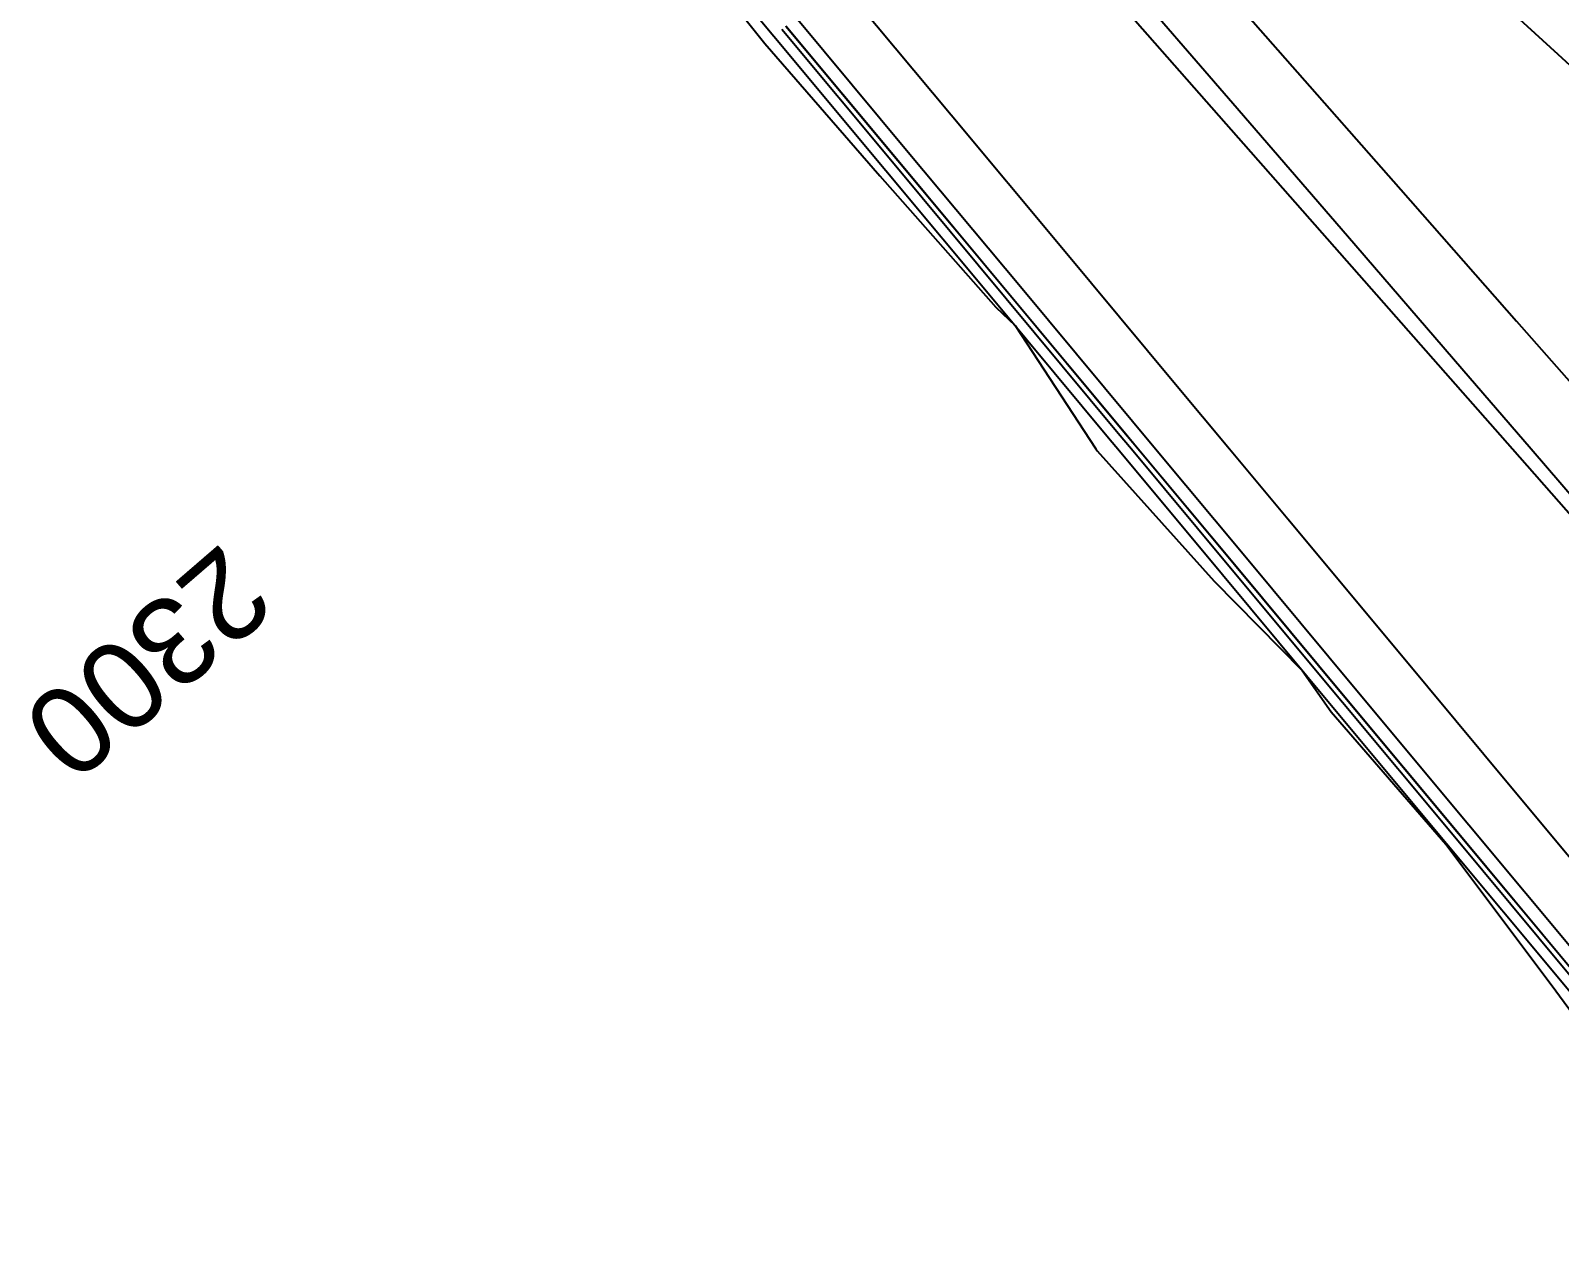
# Model space of a CAD drawing. Extents: x 383808 to 384559, y 802827 to 803490.
# Drawn here: x 383851.01 to 383894.64, y 803277.46 to 803311.94 of the extents above; entities that cross this region are included whole.
import ezdxf
from ezdxf.enums import TextEntityAlignment as Align

# ---------------------------------------------------------------- set-up
doc = ezdxf.new("R2010")
doc.units = 0
doc.layers.get('0').update_dxf_attribs({"linetype": 'CONTINUOUS'})
doc.styles.add('ARIAL', font='ARIAL.FON')

msp = doc.modelspace()

# ---------------------------------------------------------------- linework, layer by layer
at = {"color": 7, "linetype": 'CONTINUOUS'}
for points in [[(383883.5165, 803314.9091), (383886.819, 803311.1546), (383890.1215, 803307.4002), (383893.4239, 803303.6457), (383896.6308, 803300)], [(383890.8884, 803314.6661), (383894.601, 803311.2656), (383898.3135, 803307.865), (383900, 803306.3202)], [(383870.1732, 803313.8232), (383871.9678, 803311.5745), (383875.2458, 803307.7966), (383878.5559, 803304.0455), (383879.1088, 803303.5181), (383881.4144, 803300)], [(383874.0858, 803313.3755), (383877.2865, 803309.5332), (383880.4872, 803305.6909), (383883.6878, 803301.8486), (383885.2277, 803300)], [(383881.6238, 803313.2759), (383884.9263, 803309.5214), (383888.2287, 803305.7669), (383891.5312, 803302.0125), (383893.3014, 803300)], [(383872.4521, 803311.9779), (383875.6528, 803308.1356), (383878.8534, 803304.2933), (383882.0541, 803300.451), (383882.4298, 803300)], [(383872.5635, 803312.0707), (383875.7642, 803308.2284), (383878.9649, 803304.3861), (383882.1655, 803300.5438), (383882.6185, 803300)], [(383881.4144, 803300), (383881.4491, 803299.947), (383884.7928, 803296.2239), (383887.3064, 803293.6771), (383888.1318, 803292.4968), (383891.4055, 803288.7153), (383894.408, 803284.7079), (383897.3781, 803280.6736), (383900, 803277.4611)], [(383882.4298, 803300), (383885.2548, 803296.6087), (383888.4555, 803292.7664), (383891.6561, 803288.9241), (383894.8568, 803285.0818), (383898.0575, 803281.2395), (383900, 803278.9077)], [(383882.6185, 803300), (383885.3662, 803296.7015), (383888.5669, 803292.8592), (383891.7675, 803289.0169), (383894.9682, 803285.1746), (383898.1689, 803281.3323), (383900, 803279.1342)], [(383885.2277, 803300), (383886.8885, 803298.0063), (383890.0892, 803294.164), (383893.2898, 803290.3217), (383896.4905, 803286.4794), (383899.6912, 803282.6371), (383900, 803282.2664)], [(383893.3014, 803300), (383894.8337, 803298.258), (383898.1361, 803294.5036), (383900, 803292.3846)]]:
    msp.add_lwpolyline(points, dxfattribs=at)
at = {"color": 1, "linetype": 'CONTINUOUS'}
for points in [[(383870.3806, 803313.9959), (383872.2216, 803311.7859), (383875.4223, 803307.9436), (383878.6229, 803304.1013), (383881.8236, 803300.259), (383882.0394, 803300)], [(383872.5674, 803312.0739), (383875.768, 803308.2316), (383878.9687, 803304.3893), (383882.1694, 803300.547), (383882.625, 803300)], [(383882.0394, 803300), (383885.0243, 803296.4167), (383888.225, 803292.5744), (383891.4256, 803288.7321), (383894.6263, 803284.8898), (383897.827, 803281.0475), (383900, 803278.439)], [(383882.625, 803300), (383885.37, 803296.7047), (383888.5707, 803292.8624), (383891.7714, 803289.0201), (383894.9721, 803285.1778), (383898.1727, 803281.3355), (383900, 803279.142)]]:
    msp.add_lwpolyline(points, dxfattribs=at)
at = {"color": 3, "linetype": 'CONTINUOUS'}
for points in [[(383882.0595, 803313.6518), (383885.326, 803309.8663), (383888.5925, 803306.0808), (383891.859, 803302.2954), (383893.8397, 803300)], [(383893.8397, 803300), (383895.1255, 803298.5099), (383898.392, 803294.7244), (383900, 803292.8609)]]:
    msp.add_lwpolyline(points, dxfattribs=at)
at = {"color": 2, "linetype": 'CONTINUOUS'}
for points in [[(383872.8593, 803312.3171), (383876.06, 803308.4748), (383879.2607, 803304.6325), (383882.4613, 803300.7902), (383883.1196, 803300)], [(383883.1196, 803300), (383885.662, 803296.9479), (383888.8627, 803293.1056), (383892.0634, 803289.2633), (383895.264, 803285.421), (383898.4647, 803281.5787), (383900, 803279.7357)]]:
    msp.add_lwpolyline(points, dxfattribs=at)

# ---------------------------------------------------------------- texts
at = {"color": 2, "style": 'ARIAL'}
msp.add_text('2300', height=2.5, rotation=220.791, dxfattribs=at).set_placement((383858.1216, 803295.4724), align=Align.TOP_LEFT)

doc.saveas('drawing.dxf')
